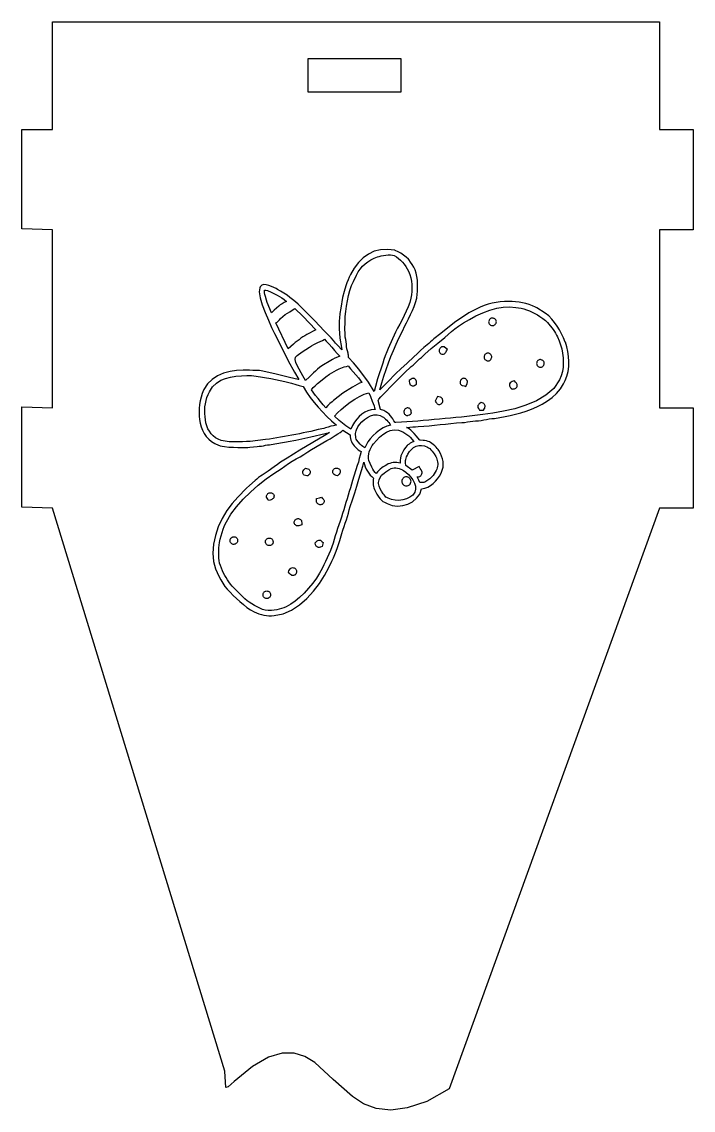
# Model space of a CAD drawing. Extents: x -1652 to 1470, y -458 to 1785.
# Drawn here: x -1506.4 to -1434.6, y -92.4 to 23.9 of the extents above; entities that cross this region are included whole.
import ezdxf

# ---------------------------------------------------------------- set-up
doc = ezdxf.new("R2010")
doc.units = 0
doc.layers.add('LAYER_1', color=7, linetype='CONTINUOUS')

msp = doc.modelspace()

# ---------------------------------------------------------------- linework, layer by layer
at = {"layer": 'LAYER_1', "color": 240}
for points in [[(-1460.7481, -90.1231), (-1463.1481, -91.4481), (-1465.2231, -92.1481), (-1466.9981, -92.3981), (-1468.5481, -92.1981), (-1469.8981, -91.6981), (-1471.0731, -90.9481), (-1473.1481, -89.0981), (-1475.1231, -87.2981), (-1476.1731, -86.6481), (-1477.3231, -86.2981), (-1478.5981, -86.2981), (-1480.0731, -86.7231), (-1481.7731, -87.7231), (-1483.7481, -89.3231), (-1484.3731, -89.8981), (-1484.6231, -89.9731), (-1484.7481, -88.2231), (-1503.1481, -28.0481), (-1506.4481, -27.9481), (-1506.4481, -17.2231), (-1503.1481, -17.3231), (-1503.1481, 1.7019), (-1506.4481, 1.8019), (-1506.4481, 12.4269), (-1503.1481, 12.4269), (-1503.1481, 23.9269), (-1438.2731, 23.9269), (-1438.2731, 12.4269), (-1434.6481, 12.4269), (-1434.6481, 1.7019), (-1438.2731, 1.7019), (-1438.2731, -17.3231), (-1434.6481, -17.3231), (-1434.6481, -28.0481), (-1438.2731, -28.0481), (-1460.7481, -90.1231)], [(-1475.8481, 19.9519), (-1475.8481, 16.4519), (-1465.8731, 16.4519), (-1465.8731, 19.9519), (-1475.8481, 19.9519)]]:
    msp.add_lwpolyline(points, close=True, dxfattribs=at)
at = {"layer": 'LAYER_1', "color": 250}
for points in [[(-1468.1471, -15.3978), (-1467.942, -14.6677), (-1467.717, -13.9407), (-1467.4763, -13.2212), (-1467.2242, -12.5132), (-1466.9755, -11.8511), (-1466.7113, -11.1914), (-1466.4295, -10.5392), (-1466.1279, -9.8993), (-1465.7118, -9.0591), (-1465.5076, -8.6524), (-1465.295, -8.2345), (-1465.0806, -7.8076), (-1464.8713, -7.3743), (-1464.6736, -6.9368), (-1464.4943, -6.4976), (-1464.34, -6.0592), (-1464.2176, -5.6238), (-1464.2132, -5.6087), (-1464.2116, -5.5929), (-1464.1785, -5.2305), (-1464.1491, -4.8527), (-1464.1295, -4.4652), (-1464.1256, -4.0741), (-1464.1434, -3.6852), (-1464.1889, -3.3045), (-1464.2681, -2.9377), (-1464.387, -2.5909), (-1464.5293, -2.298), (-1464.6967, -2.0186), (-1464.8816, -1.7497), (-1465.0766, -1.4884), (-1465.088, -1.4737), (-1465.1021, -1.4608), (-1465.3512, -1.2436), (-1465.6328, -1.0228), (-1465.9263, -0.8202), (-1466.2114, -0.6576), (-1466.5281, -0.5007), (-1466.554, -0.4959), (-1467.339, -0.394), (-1468.0732, -0.4343), (-1468.7545, -0.6064), (-1469.3806, -0.8997), (-1469.9492, -1.3035), (-1470.4582, -1.8073), (-1470.9053, -2.4006), (-1471.2882, -3.0727), (-1471.4274, -3.3661), (-1471.5576, -3.6654), (-1471.6788, -3.9697), (-1471.7908, -4.2782), (-1471.9872, -4.9042), (-1472.1458, -5.5365), (-1472.3385, -6.688), (-1472.4504, -7.2412), (-1472.4653, -7.7538), (-1472.4955, -8.0201), (-1472.5059, -8.3013), (-1472.5033, -8.5835), (-1472.494, -8.8529), (-1472.4259, -9.8928), (-1472.2737, -10.887), (-1472.229, -11.1486), (-1472.6673, -10.6753), (-1472.894, -10.4045), (-1473.1303, -10.1264), (-1473.3731, -9.8552), (-1473.6196, -9.6049), (-1474.1245, -9.0995), (-1474.612, -8.5768), (-1475.097, -8.0515), (-1475.5946, -7.5384), (-1476.6203, -6.5271), (-1476.8922, -6.2614), (-1477.1903, -6.0116), (-1477.4968, -5.7699), (-1477.7938, -5.5286), (-1478.086, -5.3048), (-1478.4211, -5.0819), (-1478.7655, -4.8725), (-1479.086, -4.6892), (-1479.2583, -4.5939), (-1479.4887, -4.4737), (-1479.7567, -4.3495), (-1480.0417, -4.2417), (-1480.3234, -4.1712), (-1480.5813, -4.1586), (-1480.7949, -4.2245), (-1480.9438, -4.3896), (-1480.9981, -4.4983), (-1481.0608, -4.9354), (-1480.9593, -5.5642), (-1480.7346, -6.3218), (-1480.4274, -7.1451), (-1480.0785, -7.9711), (-1479.7287, -8.7367), (-1479.419, -9.3788), (-1479.1901, -9.8345), (-1477.9708, -12.3123), (-1477.2985, -13.5151), (-1476.8335, -14.3103), (-1476.8288, -14.3174), (-1476.9072, -14.3002), (-1477.8091, -14.0861), (-1479.239, -13.7345), (-1480.6678, -13.4272), (-1481.0212, -13.3601), (-1481.374, -13.3334), (-1481.7282, -13.3247), (-1482.0861, -13.3116), (-1482.7679, -13.2956), (-1483.4726, -13.3386), (-1484.1784, -13.4501), (-1484.8636, -13.6396), (-1485.5066, -13.9166), (-1486.0856, -14.2907), (-1486.579, -14.7713), (-1486.9651, -15.368), (-1487.0014, -15.4409), (-1487.1531, -15.7955), (-1487.2739, -16.1759), (-1487.3654, -16.5749), (-1487.4293, -16.9851), (-1487.4671, -17.3993), (-1487.4805, -17.8101), (-1487.471, -18.2103), (-1487.4403, -18.5925), (-1487.3767, -18.9796), (-1487.2714, -19.3606), (-1487.1249, -19.7289), (-1486.9382, -20.0776), (-1486.712, -20.4001), (-1486.4469, -20.6894), (-1486.1438, -20.9389), (-1485.8035, -21.1418), (-1485.7304, -21.1783), (-1485.4763, -21.2922), (-1485.236, -21.3774), (-1485.0042, -21.4383), (-1484.7757, -21.4796), (-1484.308, -21.5213), (-1483.7912, -21.539), (-1483.3522, -21.5594), (-1482.918, -21.5786), (-1482.7012, -21.5809), (-1482.4839, -21.5746), (-1482.2654, -21.5569), (-1482.0453, -21.5252), (-1481.2899, -21.4551), (-1481.069, -21.4402), (-1480.8269, -21.42), (-1480.5877, -21.3882), (-1480.3755, -21.3381), (-1480.1791, -21.2977), (-1479.9755, -21.2812), (-1479.7679, -21.2623), (-1479.56, -21.2147), (-1479.3752, -21.1672), (-1479.175, -21.1364), (-1478.9713, -21.1086), (-1478.7762, -21.0703), (-1478.573, -21.0294), (-1478.365, -21.0015), (-1478.1559, -20.9761), (-1477.9496, -20.9429), (-1477.1581, -20.7702), (-1475.554, -20.4386), (-1473.9913, -20.0725), (-1473.5457, -19.9694), (-1473.939, -20.2031), (-1475.3208, -21.0444), (-1476.7055, -21.8707), (-1478.0665, -22.7075), (-1478.4276, -22.9236), (-1478.7753, -23.1497), (-1479.1154, -23.3871), (-1479.4538, -23.6371), (-1480.0997, -24.0957), (-1480.7396, -24.5294), (-1480.9189, -24.6336), (-1481.1244, -24.7885), (-1481.3243, -24.9554), (-1481.4869, -25.0956), (-1482.104, -25.6283), (-1482.4337, -25.9226), (-1482.7398, -26.2347), (-1483.0386, -26.554), (-1483.3462, -26.8697), (-1483.9553, -27.5387), (-1484.5175, -28.304), (-1485.0155, -29.1451), (-1485.4317, -30.0413), (-1485.7487, -30.9721), (-1485.9492, -31.9169), (-1486.0156, -32.855), (-1485.9305, -33.7659), (-1485.8429, -34.1418), (-1485.7197, -34.5343), (-1485.5651, -34.934), (-1485.3832, -35.3317), (-1485.1783, -35.7179), (-1484.9546, -36.0833), (-1484.7163, -36.4185), (-1484.4675, -36.7143), (-1484.1655, -37.0355), (-1483.8381, -37.3714), (-1483.4899, -37.7117), (-1483.1257, -38.0467), (-1482.7503, -38.3662), (-1482.3684, -38.6602), (-1481.9847, -38.9188), (-1481.604, -39.1319), (-1481.3493, -39.248), (-1481.0906, -39.3462), (-1480.8279, -39.4262), (-1480.5614, -39.4877), (-1480.2913, -39.5304), (-1480.0179, -39.5538), (-1479.7413, -39.5577), (-1479.4616, -39.5418), (-1478.5052, -39.3418), (-1477.5982, -38.9452), (-1476.748, -38.3867), (-1475.9618, -37.7014), (-1475.247, -36.9241), (-1474.6107, -36.0897), (-1474.0604, -35.2332), (-1473.6033, -34.3895), (-1473.2773, -33.7316), (-1473.1125, -33.378), (-1472.9608, -33.0145), (-1472.8202, -32.6437), (-1472.6887, -32.2677), (-1472.4452, -31.5097), (-1472.2147, -30.7593), (-1472.1015, -30.3927), (-1471.9848, -30.0238), (-1471.8603, -29.6581), (-1471.7238, -29.3013), (-1471.6056, -28.9552), (-1471.5136, -28.5944), (-1471.4283, -28.2308), (-1471.3302, -27.8765), (-1471.0908, -27.1519), (-1470.8498, -26.4282), (-1470.6181, -25.7017), (-1470.4064, -24.9686), (-1469.9854, -23.5584), (-1469.8698, -23.1452), (-1469.8041, -23.3975), (-1469.7183, -23.6438), (-1469.6135, -23.8811), (-1469.4907, -24.1067), (-1469.3507, -24.3175), (-1469.1946, -24.5107), (-1469.0233, -24.6835), (-1468.8378, -24.8328), (-1468.869, -25.0063), (-1468.885, -25.1852), (-1468.8858, -25.3666), (-1468.8717, -25.5478), (-1468.8426, -25.7257), (-1468.7989, -25.8975), (-1468.7406, -26.0604), (-1468.6679, -26.2113), (-1468.4769, -26.5474), (-1468.25, -26.8945), (-1468.1219, -27.057), (-1467.9835, -27.2039), (-1467.8344, -27.3293), (-1467.6742, -27.427), (-1467.3821, -27.5719), (-1466.8422, -27.7637), (-1466.2736, -27.8324), (-1465.7019, -27.7841), (-1465.153, -27.6247), (-1464.6525, -27.3603), (-1464.2262, -26.9971), (-1463.8999, -26.541), (-1463.6992, -25.9981), (-1463.3565, -25.928), (-1463.0344, -25.8043), (-1462.7343, -25.6339), (-1462.4577, -25.4233), (-1462.2062, -25.1794), (-1461.9812, -24.9088), (-1461.7842, -24.6183), (-1461.6168, -24.3147), (-1461.4816, -23.9891), (-1461.4036, -23.6781), (-1461.3775, -23.3777), (-1461.398, -23.0845), (-1461.4595, -22.7945), (-1461.5568, -22.5042), (-1461.6845, -22.2097), (-1461.8371, -21.9074), (-1461.908, -21.8002), (-1462.0145, -21.6723), (-1462.1468, -21.5329), (-1462.295, -21.3908), (-1462.449, -21.2549), (-1462.599, -21.1344), (-1462.735, -21.0381), (-1462.8471, -20.975), (-1463.0056, -20.9168), (-1463.1858, -20.8713), (-1463.3694, -20.8386), (-1463.5385, -20.8186), (-1463.8378, -20.7797), (-1463.8906, -20.7791), (-1463.9012, -20.7696), (-1464.246, -20.3559), (-1464.4809, -20.0903), (-1464.6668, -19.9022), (-1464.8454, -19.7326), (-1465.0394, -19.5804), (-1465.2716, -19.4445), (-1465.2931, -19.4332), (-1465.229, -19.4307), (-1464.9352, -19.4079), (-1464.6421, -19.3757), (-1464.3491, -19.3469), (-1464.0554, -19.3343), (-1463.4695, -19.3065), (-1462.8834, -19.2428), (-1462.2974, -19.1701), (-1461.7117, -19.1154), (-1461.1321, -19.063), (-1460.5519, -18.9953), (-1459.9714, -18.9349), (-1459.3911, -18.9042), (-1459.0977, -18.8829), (-1458.8009, -18.8387), (-1458.5038, -18.7892), (-1458.2095, -18.7518), (-1457.9202, -18.7301), (-1457.6147, -18.7063), (-1457.3123, -18.6718), (-1457.0322, -18.6183), (-1456.7568, -18.5616), (-1456.4688, -18.5204), (-1456.1786, -18.4873), (-1455.8968, -18.4546), (-1454.7704, -18.2635), (-1454.2107, -18.1586), (-1453.637, -18.0168), (-1453.0687, -17.8512), (-1452.5255, -17.6752), (-1451.9541, -17.4663), (-1451.3732, -17.2183), (-1450.7978, -16.9289), (-1450.2432, -16.596), (-1449.7244, -16.2172), (-1449.2566, -15.7904), (-1448.8548, -15.3132), (-1448.5341, -14.7836), (-1448.3529, -14.4181), (-1448.1617, -13.9441), (-1448.0348, -13.44), (-1447.9669, -12.9152), (-1447.9523, -12.3795), (-1447.9856, -11.8423), (-1448.0613, -11.3133), (-1448.174, -10.802), (-1448.3181, -10.3181), (-1448.321, -10.3089), (-1448.3259, -10.2982), (-1448.5242, -9.8661), (-1448.7329, -9.436), (-1448.9568, -9.0136), (-1449.201, -8.6044), (-1449.4703, -8.214), (-1449.7696, -7.8481), (-1450.1039, -7.5123), (-1450.478, -7.2121), (-1451.3613, -6.6411), (-1451.3717, -6.6344), (-1451.5297, -6.5561), (-1451.8461, -6.4155), (-1452.1851, -6.2931), (-1452.5405, -6.1894), (-1452.9063, -6.1046), (-1453.2762, -6.0389), (-1453.6439, -5.9927), (-1454.0034, -5.9663), (-1454.3484, -5.9599), (-1454.8336, -5.9747), (-1455.292, -6.0089), (-1455.7305, -6.0653), (-1456.1557, -6.1468), (-1456.5742, -6.2562), (-1456.9928, -6.3963), (-1457.4182, -6.5699), (-1457.857, -6.7799), (-1458.6478, -7.185), (-1460.1813, -8.2097), (-1461.6484, -9.3971), (-1462.3745, -9.9728), (-1462.5597, -10.1203), (-1462.7325, -10.2827), (-1462.9037, -10.4461), (-1463.0839, -10.5966), (-1463.4567, -10.8989), (-1463.8129, -11.2212), (-1464.1644, -11.5491), (-1464.5231, -11.8682), (-1465.2509, -12.5539), (-1465.9231, -13.1804), (-1466.4373, -13.6698), (-1467.3444, -14.5783), (-1468.1471, -15.3978)], [(-1468.7748, -15.581), (-1469.3826, -14.5793), (-1470.4102, -13.2039), (-1470.9901, -12.5396), (-1471.5061, -11.9572), (-1471.5027, -11.841), (-1471.5135, -11.7205), (-1471.535, -11.5974), (-1471.5637, -11.4736), (-1471.6287, -11.2316), (-1471.6807, -11.0092), (-1471.7131, -10.765), (-1471.7357, -10.5168), (-1471.7638, -10.2698), (-1471.8125, -10.0289), (-1471.8549, -9.7969), (-1471.8766, -9.5321), (-1471.8846, -9.2647), (-1471.8862, -9.0248), (-1471.8725, -8.0742), (-1471.8515, -7.5789), (-1471.8037, -7.0402), (-1471.7297, -6.4744), (-1471.63, -5.898), (-1471.5052, -5.3273), (-1471.3558, -4.7788), (-1471.1823, -4.2688), (-1470.9854, -3.8139), (-1470.6593, -3.1566), (-1470.4689, -2.8139), (-1470.2498, -2.4975), (-1470.0033, -2.2081), (-1469.7307, -1.9467), (-1469.4331, -1.714), (-1469.1117, -1.511), (-1468.7678, -1.3384), (-1468.4026, -1.197), (-1468.23, -1.1458), (-1468.0167, -1.0942), (-1467.7764, -1.0474), (-1467.5225, -1.0106), (-1467.2686, -0.9891), (-1467.0282, -0.9882), (-1466.815, -1.0131), (-1466.6425, -1.069), (-1466.3929, -1.2092), (-1466.1583, -1.374), (-1465.9394, -1.5607), (-1465.7371, -1.7665), (-1465.552, -1.9886), (-1465.3851, -2.2242), (-1465.2369, -2.4706), (-1465.1084, -2.7251), (-1464.9685, -3.0718), (-1464.8615, -3.4264), (-1464.7863, -3.7872), (-1464.7418, -4.1526), (-1464.7269, -4.5208), (-1464.7405, -4.8902), (-1464.7814, -5.2592), (-1464.8485, -5.6262), (-1464.9693, -6.0709), (-1465.1339, -6.5286), (-1465.3319, -6.9937), (-1465.5533, -7.4605), (-1465.7877, -7.9233), (-1466.0249, -8.3765), (-1466.2548, -8.8145), (-1466.4672, -9.2315), (-1467.2542, -10.9774), (-1467.4174, -11.3642), (-1467.5785, -11.7616), (-1467.728, -12.1626), (-1467.8566, -12.5607), (-1468.4037, -14.2349), (-1468.6208, -15.0357), (-1468.7748, -15.581)], [(-1478.1304, -5.964), (-1478.3753, -6.0693), (-1478.6083, -6.2024), (-1478.8085, -6.3403), (-1478.955, -6.4605), (-1479.4615, -6.8861), (-1479.7493, -7.1811), (-1480.1984, -6.0892), (-1480.2881, -5.823), (-1480.4017, -5.436), (-1480.4511, -5.2321), (-1480.4868, -5.0398), (-1480.5022, -4.873), (-1480.4909, -4.7458), (-1480.3565, -4.7601), (-1480.188, -4.8076), (-1480.0267, -4.8665), (-1479.9141, -4.9153), (-1479.1466, -5.2941), (-1478.9004, -5.4282), (-1478.6475, -5.5872), (-1478.39, -5.7671), (-1478.1304, -5.964)], [(-1477.9611, -11.0291), (-1479.2804, -8.2525), (-1479.2053, -8.2215), (-1479.1367, -8.1757), (-1479.0734, -8.1186), (-1479.0142, -8.0532), (-1478.9028, -7.9105), (-1478.7927, -7.7737), (-1478.5493, -7.5618), (-1478.289, -7.3608), (-1477.7961, -7.0622), (-1477.411, -6.8298), (-1477.2568, -6.7165), (-1476.4094, -7.5309), (-1475.0084, -8.982), (-1475.2178, -9.0943), (-1475.7682, -9.3933), (-1475.9727, -9.5042), (-1476.1949, -9.6277), (-1476.4108, -9.759), (-1476.5966, -9.8929), (-1476.7979, -10.0475), (-1477.0069, -10.1981), (-1477.2126, -10.3513), (-1477.4042, -10.514), (-1477.9611, -11.0291)], [(-1468.3392, -16.5457), (-1468.2619, -16.4173), (-1468.0381, -16.1639), (-1467.6009, -15.6909), (-1466.9159, -14.9778), (-1466.5592, -14.6382), (-1466.2156, -14.286), (-1465.8746, -13.9313), (-1465.5256, -13.5845), (-1464.8089, -12.9324), (-1464.6026, -12.7667), (-1464.4088, -12.5806), (-1464.099, -12.257), (-1463.9025, -12.0954), (-1463.7142, -11.945), (-1463.5309, -11.7866), (-1463.3494, -11.601), (-1462.6791, -11.0085), (-1461.9414, -10.4175), (-1461.2246, -9.7996), (-1460.8662, -9.4907), (-1460.5038, -9.1872), (-1460.1343, -8.8934), (-1459.7545, -8.6131), (-1459.2098, -8.2528), (-1458.5783, -7.8805), (-1457.884, -7.5168), (-1457.151, -7.1825), (-1456.4032, -6.8984), (-1455.6648, -6.6852), (-1454.9596, -6.5636), (-1454.3118, -6.5545), (-1453.6284, -6.6153), (-1453.043, -6.6974), (-1452.7595, -6.7625), (-1452.4674, -6.852), (-1452.1557, -6.9724), (-1451.8134, -7.1301), (-1451.3182, -7.4063), (-1451.0555, -7.5716), (-1450.7413, -7.7836), (-1450.4401, -8.0099), (-1450.2165, -8.2178), (-1449.6229, -8.9776), (-1449.4895, -9.164), (-1449.3699, -9.3549), (-1449.2624, -9.5501), (-1449.165, -9.7494), (-1448.9935, -10.1603), (-1448.8408, -10.5868), (-1448.7115, -11.0322), (-1448.6167, -11.5035), (-1448.5595, -11.9913), (-1448.543, -12.4863), (-1448.5702, -12.9792), (-1448.6442, -13.4608), (-1448.768, -13.9216), (-1448.9447, -14.3523), (-1449.5631, -15.2523), (-1450.406, -15.9914), (-1451.419, -16.5874), (-1452.5477, -17.0583), (-1453.7377, -17.4218), (-1454.9345, -17.696), (-1456.0836, -17.8986), (-1457.1308, -18.0477), (-1457.7083, -18.1211), (-1458.2865, -18.19), (-1458.8653, -18.2549), (-1459.4445, -18.3162), (-1460.0241, -18.3742), (-1460.604, -18.4293), (-1461.1841, -18.4819), (-1461.7643, -18.5323), (-1462.3474, -18.5845), (-1462.9305, -18.6396), (-1463.5137, -18.6952), (-1464.0971, -18.749), (-1464.6809, -18.7985), (-1465.2649, -18.8413), (-1465.8494, -18.8751), (-1466.4344, -18.8974), (-1466.5343, -18.8999), (-1466.6487, -18.7082), (-1466.7671, -18.5237), (-1466.8926, -18.3476), (-1467.0286, -18.181), (-1467.1781, -18.0251), (-1467.3446, -17.8809), (-1467.5312, -17.7497), (-1467.7412, -17.6326), (-1468.0809, -17.5211), (-1468.3392, -16.5457)], [(-1456.3099, -8.4986), (-1456.2185, -8.5335), (-1456.1306, -8.5474), (-1456.047, -8.5418), (-1455.9687, -8.518), (-1455.8966, -8.4775), (-1455.8315, -8.4217), (-1455.7744, -8.352), (-1455.7261, -8.2699), (-1455.7034, -8.2036), (-1455.6977, -8.1346), (-1455.707, -8.0654), (-1455.7297, -7.9983), (-1455.7639, -7.9354), (-1455.8079, -7.8791), (-1455.8599, -7.8317), (-1455.9181, -7.7956), (-1455.9535, -7.7773), (-1456.027, -7.7494), (-1456.1014, -7.7368), (-1456.1749, -7.739), (-1456.2456, -7.7553), (-1456.3118, -7.785), (-1456.3715, -7.8276), (-1456.4229, -7.8825), (-1456.4642, -7.9489), (-1456.4836, -7.9863), (-1456.5115, -8.0598), (-1456.524, -8.1343), (-1456.5217, -8.2078), (-1456.5052, -8.2787), (-1456.4751, -8.3451), (-1456.4322, -8.405), (-1456.3769, -8.4568), (-1456.3099, -8.4986)], [(-1472.4285, -11.8115), (-1472.698, -11.9027), (-1472.9752, -12.0356), (-1473.2239, -12.1743), (-1473.4076, -12.2828), (-1474.3479, -12.8612), (-1474.5961, -13.031), (-1474.8264, -13.2145), (-1475.0437, -13.408), (-1475.2524, -13.6081), (-1475.6631, -14.014), (-1476.096, -14.404), (-1476.3915, -13.9027), (-1476.9591, -12.8878), (-1477.1482, -12.4792), (-1477.2115, -12.1679), (-1477.1618, -11.9268), (-1477.0119, -11.7293), (-1476.4632, -11.3569), (-1475.6681, -10.8359), (-1475.4576, -10.694), (-1475.2348, -10.5682), (-1475.0066, -10.4521), (-1474.7799, -10.339), (-1474.3068, -10.1185), (-1474.1221, -10.0217), (-1474.0739, -9.993), (-1473.8824, -10.1998), (-1473.5902, -10.5281), (-1473.3034, -10.8618), (-1473.0143, -11.1933), (-1472.715, -11.5151), (-1472.4285, -11.8115)], [(-1461.0749, -10.9791), (-1461.2808, -10.8254), (-1461.347, -10.8025), (-1461.4159, -10.7965), (-1461.4852, -10.8056), (-1461.5526, -10.8281), (-1461.6157, -10.8622), (-1461.6722, -10.9061), (-1461.7199, -10.9581), (-1461.7563, -11.0164), (-1461.7742, -11.0529), (-1461.798, -11.1168), (-1461.8101, -11.1859), (-1461.8106, -11.2572), (-1461.7993, -11.3278), (-1461.7764, -11.3949), (-1461.7419, -11.4555), (-1461.6956, -11.5068), (-1461.6377, -11.5459), (-1461.5287, -11.5866), (-1461.4299, -11.5983), (-1461.3408, -11.5843), (-1461.2606, -11.5478), (-1461.1888, -11.4923), (-1461.1247, -11.4211), (-1461.0678, -11.3374), (-1461.0173, -11.2446), (-1460.9409, -11.0896), (-1461.0749, -10.9791)], [(-1456.7677, -12.2727), (-1456.694, -12.3005), (-1456.6194, -12.3129), (-1456.5459, -12.3107), (-1456.4751, -12.2943), (-1456.409, -12.2645), (-1456.3494, -12.2217), (-1456.2979, -12.1667), (-1456.2566, -12.0999), (-1456.2383, -12.0635), (-1456.2103, -11.9898), (-1456.1977, -11.9153), (-1456.1999, -11.8417), (-1456.2162, -11.7709), (-1456.2461, -11.7047), (-1456.2888, -11.6449), (-1456.3438, -11.5935), (-1456.4105, -11.5523), (-1456.4475, -11.5335), (-1456.5209, -11.5058), (-1456.5954, -11.4934), (-1456.6689, -11.4957), (-1456.7398, -11.5122), (-1456.8062, -11.5422), (-1456.8662, -11.5852), (-1456.9179, -11.6404), (-1456.9595, -11.7074), (-1456.9773, -11.7432), (-1457.0053, -11.8166), (-1457.0179, -11.891), (-1457.0157, -11.9646), (-1456.9993, -12.0354), (-1456.9693, -12.1016), (-1456.9264, -12.1613), (-1456.8712, -12.2128), (-1456.8042, -12.2541), (-1456.7677, -12.2727)], [(-1451.1498, -12.9602), (-1451.0807, -12.9851), (-1451.0078, -12.9949), (-1450.9337, -12.9907), (-1450.8612, -12.9732), (-1450.7928, -12.9433), (-1450.7314, -12.9019), (-1450.6794, -12.8497), (-1450.6397, -12.7877), (-1450.6207, -12.7507), (-1450.5928, -12.6773), (-1450.5803, -12.603), (-1450.5826, -12.5295), (-1450.599, -12.4587), (-1450.6291, -12.3925), (-1450.672, -12.3325), (-1450.7273, -12.2807), (-1450.7942, -12.2389), (-1450.8307, -12.2205), (-1450.904, -12.1927), (-1450.9783, -12.1802), (-1451.0517, -12.1825), (-1451.1224, -12.1988), (-1451.1885, -12.2286), (-1451.2482, -12.2714), (-1451.2996, -12.3264), (-1451.341, -12.3931), (-1451.3594, -12.4305), (-1451.388, -12.5093), (-1451.3976, -12.5878), (-1451.39, -12.6644), (-1451.3667, -12.7374), (-1451.3293, -12.8051), (-1451.2796, -12.8659), (-1451.2192, -12.9182), (-1451.1498, -12.9602)], [(-1476.3665, -15.0634), (-1475.9947, -15.6541), (-1475.6031, -16.2169), (-1475.1911, -16.7548), (-1474.7582, -17.2707), (-1474.3038, -17.7677), (-1473.8275, -18.2488), (-1473.3286, -18.717), (-1472.8067, -19.1752), (-1473.1024, -19.2408), (-1473.397, -19.3088), (-1473.6888, -19.3845), (-1473.9756, -19.4734), (-1474.1655, -19.5279), (-1474.3588, -19.5685), (-1474.5533, -19.6047), (-1474.7471, -19.6459), (-1475.5494, -19.8465), (-1475.9508, -19.925), (-1476.3515, -20.0087), (-1476.7518, -20.095), (-1477.1523, -20.1809), (-1477.5533, -20.2638), (-1477.9553, -20.3409), (-1478.3587, -20.4093), (-1478.7641, -20.4663), (-1479.1681, -20.5273), (-1479.5702, -20.6005), (-1479.9724, -20.6732), (-1480.3768, -20.7332), (-1482.0376, -20.9138), (-1482.4038, -20.9368), (-1482.83, -20.9583), (-1483.2948, -20.972), (-1483.7767, -20.9713), (-1484.2541, -20.9498), (-1484.7058, -20.9009), (-1485.11, -20.8182), (-1485.4455, -20.6952), (-1485.7315, -20.5274), (-1485.9843, -20.3264), (-1486.2039, -20.0957), (-1486.3907, -19.8391), (-1486.5447, -19.5604), (-1486.6662, -19.2633), (-1486.7553, -18.9515), (-1486.8123, -18.6288), (-1486.8475, -18.2928), (-1486.8687, -17.9467), (-1486.8726, -17.5949), (-1486.8558, -17.242), (-1486.8152, -16.8924), (-1486.7474, -16.5505), (-1486.6492, -16.221), (-1486.5173, -15.9082), (-1486.3737, -15.6158), (-1486.0401, -15.0896), (-1485.6355, -14.6872), (-1485.1718, -14.3904), (-1484.6609, -14.1814), (-1484.1147, -14.042), (-1483.545, -13.9544), (-1482.9638, -13.9005), (-1482.3829, -13.8624), (-1482.1495, -13.8624), (-1481.8909, -13.8831), (-1481.6325, -13.9142), (-1481.3995, -13.9454), (-1479.8021, -14.2036), (-1478.3088, -14.5205), (-1477.5971, -14.7046), (-1477.1337, -14.8378), (-1476.7723, -14.948), (-1476.3665, -15.0634)], [(-1475.4525, -15.396), (-1475.3912, -15.294), (-1475.2829, -15.1668), (-1475.0812, -14.9726), (-1474.8151, -14.7352), (-1474.514, -14.4786), (-1473.9231, -14.0033), (-1473.542, -13.7379), (-1473.2835, -13.5954), (-1473.0322, -13.4417), (-1472.7775, -13.2949), (-1472.5089, -13.1732), (-1471.9571, -12.9551), (-1471.7305, -12.9048), (-1471.5431, -12.8417), (-1471.2799, -13.167), (-1471.0031, -13.4841), (-1470.7217, -13.7975), (-1470.4446, -14.1112), (-1470.0879, -14.6209), (-1470.3176, -14.7129), (-1471.0764, -15.1178), (-1472.1054, -15.7758), (-1473.1038, -16.5548), (-1473.2684, -16.6883), (-1473.4907, -16.8746), (-1473.7281, -17.0914), (-1473.9379, -17.3161), (-1474.2254, -17.0085), (-1474.5029, -16.671), (-1474.7692, -16.3288), (-1475.0234, -16.0072), (-1475.4525, -15.396)], [(-1464.7756, -14.9484), (-1464.7121, -14.9734), (-1464.6521, -14.9845), (-1464.5951, -14.9834), (-1464.5403, -14.9719), (-1464.4354, -14.9245), (-1464.3329, -14.8564), (-1464.2391, -14.7888), (-1464.242, -14.6726), (-1464.2477, -14.5315), (-1464.2701, -14.4071), (-1464.2947, -14.3512), (-1464.3319, -14.2998), (-1464.3847, -14.2528), (-1464.4559, -14.2103), (-1464.5219, -14.186), (-1464.5848, -14.1787), (-1464.6451, -14.1856), (-1464.7029, -14.204), (-1464.8127, -14.2645), (-1464.9166, -14.3385), (-1465.0118, -14.4063), (-1465.0087, -14.5225), (-1464.9984, -14.6589), (-1464.966, -14.7728), (-1464.9368, -14.8224), (-1464.8967, -14.8679), (-1464.8435, -14.9098), (-1464.7756, -14.9484)], [(-1459.3621, -14.9442), (-1459.1494, -14.9971), (-1458.9816, -15.0355), (-1458.8327, -14.7345), (-1458.804, -14.6557), (-1458.7943, -14.5774), (-1458.802, -14.501), (-1458.8254, -14.4282), (-1458.8628, -14.3607), (-1458.9124, -14.3), (-1458.9728, -14.2477), (-1459.042, -14.2056), (-1459.1086, -14.1829), (-1459.1777, -14.177), (-1459.2471, -14.1863), (-1459.3145, -14.2089), (-1459.3776, -14.2431), (-1459.434, -14.2871), (-1459.4815, -14.3392), (-1459.5178, -14.3975), (-1459.5348, -14.433), (-1459.5632, -14.5064), (-1459.5761, -14.5809), (-1459.574, -14.6544), (-1459.5577, -14.7252), (-1459.5277, -14.7914), (-1459.4847, -14.8512), (-1459.4293, -14.9028), (-1459.3621, -14.9442)], [(-1454.075, -15.2867), (-1454.0084, -15.31), (-1453.9328, -15.3203), (-1453.8526, -15.3179), (-1453.7718, -15.3034), (-1453.6946, -15.2771), (-1453.6252, -15.2396), (-1453.5678, -15.1912), (-1453.5265, -15.1324), (-1453.4894, -15.041), (-1453.4729, -14.9607), (-1453.4745, -14.8891), (-1453.4915, -14.8237), (-1453.5613, -14.7012), (-1453.6613, -14.5731), (-1453.7505, -14.4596), (-1453.8895, -14.4964), (-1454.013, -14.5301), (-1454.1183, -14.5733), (-1454.2077, -14.6431), (-1454.2834, -14.7566), (-1454.3058, -14.8252), (-1454.3099, -14.9004), (-1454.298, -14.9785), (-1454.2722, -15.0559), (-1454.2348, -15.129), (-1454.188, -15.1943), (-1454.134, -15.248), (-1454.075, -15.2867)], [(-1471.2487, -19.6114), (-1471.7846, -19.2434), (-1472.5042, -18.6877), (-1473.0091, -18.2359), (-1472.6802, -17.8785), (-1472.2813, -17.4983), (-1471.8292, -17.1132), (-1471.3405, -16.7412), (-1470.8318, -16.4002), (-1470.3197, -16.1082), (-1469.821, -15.883), (-1469.3523, -15.7427), (-1469.1703, -16.1282), (-1468.9632, -16.614), (-1468.8659, -16.864), (-1468.7814, -17.1025), (-1468.7159, -17.3174), (-1468.6757, -17.4963), (-1469.0816, -17.5555), (-1469.4485, -17.6614), (-1469.7808, -17.8128), (-1470.0831, -18.0084), (-1470.36, -18.2468), (-1470.6159, -18.5268), (-1470.8555, -18.847), (-1471.0832, -19.2061), (-1471.2487, -19.6114)], [(-1461.9438, -16.9414), (-1461.8774, -16.9645), (-1461.8083, -16.9706), (-1461.7388, -16.9614), (-1461.6713, -16.9388), (-1461.608, -16.9046), (-1461.5513, -16.8606), (-1461.5036, -16.8087), (-1461.4672, -16.7505), (-1461.4362, -16.6689), (-1461.4222, -16.5864), (-1461.4247, -16.5051), (-1461.4429, -16.4269), (-1461.4762, -16.3537), (-1461.524, -16.2875), (-1461.5856, -16.2303), (-1461.6603, -16.184), (-1461.841, -16.1492), (-1462.0048, -16.1161), (-1462.1519, -16.4119), (-1462.2458, -16.6033), (-1462.1696, -16.7092), (-1462.121, -16.777), (-1462.0714, -16.8402), (-1462.0144, -16.8959), (-1461.9438, -16.9414)], [(-1465.3823, -18.1042), (-1465.3054, -18.1349), (-1465.2359, -18.1483), (-1465.1724, -18.1467), (-1465.113, -18.1324), (-1465.0003, -18.0745), (-1464.8846, -17.9928), (-1464.7782, -17.9169), (-1464.7957, -17.7876), (-1464.8158, -17.663), (-1464.8512, -17.5534), (-1464.8792, -17.5047), (-1464.9164, -17.4602), (-1464.9646, -17.4202), (-1465.0257, -17.3847), (-1465.0993, -17.3564), (-1465.1738, -17.3436), (-1465.2474, -17.3457), (-1465.3182, -17.362), (-1465.3844, -17.3919), (-1465.4442, -17.4347), (-1465.4956, -17.4898), (-1465.5369, -17.5564), (-1465.5669, -17.6321), (-1465.5835, -17.7103), (-1465.5861, -17.7888), (-1465.5747, -17.8651), (-1465.5489, -17.9371), (-1465.5084, -18.0025), (-1465.453, -18.0589), (-1465.3823, -18.1042)], [(-1457.4884, -17.5899), (-1457.058, -17.5762), (-1456.9625, -17.3883), (-1456.9441, -17.351), (-1456.9161, -17.2776), (-1456.9036, -17.2033), (-1456.9058, -17.1299), (-1456.9222, -17.0593), (-1456.9522, -16.9931), (-1456.9951, -16.9333), (-1457.0503, -16.8817), (-1457.1172, -16.84), (-1457.308, -16.7459), (-1457.4153, -16.8229), (-1457.4941, -16.88), (-1457.5575, -16.9326), (-1457.6123, -16.9963), (-1457.6654, -17.0867), (-1457.6889, -17.1497), (-1457.6968, -17.207), (-1457.6917, -17.2596), (-1457.6759, -17.3087), (-1457.6224, -17.4006), (-1457.5563, -17.4913), (-1457.4884, -17.5899)], [(-1469.7605, -21.592), (-1469.8714, -21.5382), (-1469.9936, -21.4539), (-1470.121, -21.3476), (-1470.2473, -21.2279), (-1470.4716, -20.9827), (-1470.6165, -20.7872), (-1470.6748, -20.6662), (-1470.7169, -20.5303), (-1470.7431, -20.3843), (-1470.7534, -20.233), (-1470.7483, -20.081), (-1470.7278, -19.933), (-1470.6923, -19.7939), (-1470.6419, -19.6684), (-1470.4976, -19.3763), (-1470.3287, -19.1054), (-1470.0937, -18.8324), (-1469.8075, -18.5754), (-1469.4852, -18.352), (-1469.1417, -18.1802), (-1468.7921, -18.0779), (-1468.4512, -18.0629), (-1468.1342, -18.153), (-1467.8786, -18.2783), (-1467.7793, -18.3383), (-1467.6679, -18.4234), (-1467.5494, -18.5287), (-1467.429, -18.6493), (-1467.3118, -18.7802), (-1467.2029, -18.9165), (-1467.1074, -19.0532), (-1467.0304, -19.1854), (-1467.4236, -19.2969), (-1467.8147, -19.4766), (-1468.1948, -19.7124), (-1468.5551, -19.9923), (-1468.8868, -20.3042), (-1469.1811, -20.6358), (-1469.429, -20.9751), (-1469.6219, -21.3101), (-1469.7307, -21.5287), (-1469.7605, -21.592)], [(-1470.1398, -22.0156), (-1470.2575, -22.3886), (-1470.356, -22.7637), (-1470.4547, -23.137), (-1470.5731, -23.5046), (-1471.0827, -25.0938), (-1471.1922, -25.4884), (-1471.3064, -25.8817), (-1471.4239, -26.2741), (-1471.5435, -26.6659), (-1471.6638, -27.0575), (-1471.7835, -27.4494), (-1471.9013, -27.8417), (-1472.016, -28.235), (-1472.136, -28.6351), (-1472.2649, -29.0324), (-1472.3995, -29.4278), (-1472.5365, -29.8225), (-1472.6725, -30.2174), (-1472.8043, -30.6136), (-1472.9286, -31.0122), (-1473.0421, -31.4142), (-1473.1567, -31.8048), (-1473.2914, -32.197), (-1473.4426, -32.5891), (-1473.6067, -32.9793), (-1473.7803, -33.3661), (-1473.9597, -33.7477), (-1474.1414, -34.1223), (-1474.3218, -34.4883), (-1474.5968, -34.9887), (-1474.9411, -35.5232), (-1475.3409, -36.0717), (-1475.7823, -36.6141), (-1476.2514, -37.1302), (-1476.7341, -37.5999), (-1477.2166, -38.0031), (-1477.685, -38.3197), (-1477.9427, -38.4636), (-1478.1913, -38.5887), (-1478.4355, -38.696), (-1478.6802, -38.7866), (-1478.93, -38.8615), (-1479.1898, -38.9216), (-1479.4641, -38.9682), (-1479.7579, -39.0021), (-1480.0897, -39.0062), (-1480.4064, -38.9611), (-1480.7106, -38.8751), (-1481.0045, -38.7561), (-1481.571, -38.4519), (-1482.1245, -38.1132), (-1482.3578, -37.9452), (-1482.6093, -37.7276), (-1482.8531, -37.498), (-1483.0633, -37.2939), (-1483.9467, -36.3867), (-1484.132, -36.1641), (-1484.3028, -35.9398), (-1484.4606, -35.7125), (-1484.6069, -35.4805), (-1484.7433, -35.2425), (-1484.8712, -34.997), (-1484.9922, -34.7425), (-1485.1078, -34.4776), (-1485.212, -34.1963), (-1485.2869, -33.9258), (-1485.3369, -33.6618), (-1485.3662, -33.3999), (-1485.3805, -32.8656), (-1485.3648, -32.289), (-1485.3417, -32.025), (-1485.2902, -31.7119), (-1485.2157, -31.367), (-1485.1237, -31.0075), (-1485.0195, -30.6508), (-1484.9085, -30.314), (-1484.7961, -30.0145), (-1484.6877, -29.7696), (-1484.5608, -29.5134), (-1484.0914, -28.7124), (-1483.487, -27.9045), (-1482.7778, -27.1063), (-1481.9939, -26.3342), (-1481.1656, -25.6046), (-1480.3231, -24.9339), (-1479.4966, -24.3388), (-1478.7162, -23.8355), (-1478.3176, -23.5729), (-1477.9233, -23.2917), (-1477.5249, -23.0202), (-1477.1141, -22.7869), (-1476.6893, -22.5593), (-1476.275, -22.3076), (-1475.8653, -22.0474), (-1475.4539, -21.7944), (-1473.8279, -20.8324), (-1473.4844, -20.6299), (-1472.9382, -20.3005), (-1472.6583, -20.124), (-1472.4106, -19.9588), (-1472.2229, -19.8191), (-1472.1228, -19.7194), (-1471.3301, -20.2297), (-1471.3221, -20.4195), (-1471.2982, -20.6024), (-1471.258, -20.7745), (-1471.201, -20.9319), (-1471.1154, -21.1004), (-1471.0118, -21.2598), (-1470.8923, -21.4101), (-1470.7594, -21.5509), (-1470.6153, -21.6821), (-1470.4625, -21.8034), (-1470.3032, -21.9146), (-1470.1398, -22.0156)], [(-1465.9762, -23.2313), (-1466.1589, -23.1938), (-1466.3451, -23.1737), (-1466.5327, -23.171), (-1466.7198, -23.1857), (-1466.9043, -23.2177), (-1467.0841, -23.2672), (-1467.2574, -23.3339), (-1467.422, -23.418), (-1467.6059, -23.5221), (-1467.7882, -23.6306), (-1467.9612, -23.7523), (-1468.1172, -23.8959), (-1468.4127, -24.1647), (-1468.5547, -24.3496), (-1468.6747, -24.2268), (-1468.7957, -24.0669), (-1468.9139, -23.8814), (-1469.0252, -23.6818), (-1469.2109, -23.2862), (-1469.3207, -22.9717), (-1469.3586, -22.7432), (-1469.3635, -22.5042), (-1469.338, -22.2603), (-1469.2847, -22.0172), (-1469.206, -21.7805), (-1469.1045, -21.5559), (-1468.9828, -21.3492), (-1468.8434, -21.1659), (-1468.5253, -20.8125), (-1468.1888, -20.4767), (-1467.8321, -20.1778), (-1467.4535, -19.935), (-1467.0511, -19.7675), (-1466.6233, -19.6946), (-1466.1681, -19.7355), (-1465.6839, -19.9095), (-1465.4878, -20.0219), (-1465.2768, -20.1664), (-1465.0742, -20.3232), (-1464.903, -20.4726), (-1464.53, -20.9346), (-1464.7843, -21.0522), (-1464.9174, -21.1235), (-1465.0383, -21.2005), (-1465.1488, -21.284), (-1465.2503, -21.3747), (-1465.433, -21.5806), (-1465.5993, -21.8243), (-1465.7172, -22.0319), (-1465.8197, -22.2509), (-1465.9011, -22.4782), (-1465.9557, -22.7106), (-1465.9781, -22.9346), (-1465.9762, -23.2313)], [(-1464.1637, -24.7051), (-1464.0249, -24.6984), (-1463.8968, -24.6673), (-1463.8385, -24.6377), (-1463.7847, -24.5962), (-1463.7361, -24.5409), (-1463.6935, -24.4698), (-1463.6543, -24.3701), (-1463.6381, -24.2786), (-1463.6419, -24.1937), (-1463.6626, -24.1139), (-1463.7424, -23.9638), (-1463.8533, -23.8159), (-1463.9687, -23.599), (-1464.7119, -23.993), (-1465.3677, -23.4929), (-1465.4024, -23.2023), (-1465.4027, -22.9585), (-1465.3833, -22.8375), (-1465.3474, -22.7082), (-1465.2923, -22.5639), (-1465.2154, -22.3979), (-1465.1613, -22.2886), (-1464.9901, -22.0051), (-1464.7821, -21.7674), (-1464.5427, -21.5794), (-1464.2775, -21.4451), (-1463.9921, -21.3682), (-1463.6921, -21.3526), (-1463.383, -21.4023), (-1463.0704, -21.5211), (-1462.955, -21.593), (-1462.8292, -21.6959), (-1462.6987, -21.8219), (-1462.5692, -21.963), (-1462.3364, -22.2578), (-1462.1766, -22.5159), (-1462.1113, -22.6615), (-1462.0578, -22.81), (-1462.0167, -22.961), (-1461.9887, -23.114), (-1461.9743, -23.2687), (-1461.9744, -23.4246), (-1461.9894, -23.5813), (-1462.0201, -23.7384), (-1462.0681, -23.8832), (-1462.1427, -24.0438), (-1462.238, -24.2128), (-1462.3487, -24.3827), (-1462.469, -24.546), (-1462.5932, -24.6953), (-1462.7159, -24.823), (-1462.8314, -24.9217), (-1463.1312, -25.1432), (-1463.3398, -25.2643), (-1463.441, -25.2963), (-1463.5565, -25.3142), (-1463.6989, -25.3216), (-1463.8804, -25.3221), (-1463.9924, -25.0723), (-1464.1637, -24.7051)], [(-1475.616, -24.1098), (-1475.6019, -24.1766), (-1475.601, -24.2377), (-1475.6117, -24.2939), (-1475.6322, -24.3461), (-1475.6965, -24.4418), (-1475.7808, -24.5316), (-1475.8639, -24.6133), (-1475.9771, -24.5902), (-1476.1155, -24.5613), (-1476.2344, -24.5184), (-1476.2853, -24.4849), (-1476.3298, -24.4396), (-1476.3674, -24.3798), (-1476.3976, -24.3027), (-1476.4105, -24.2335), (-1476.4072, -24.17), (-1476.3903, -24.1116), (-1476.3624, -24.0575), (-1476.2842, -23.9592), (-1476.1938, -23.8691), (-1476.1119, -23.7872), (-1475.9981, -23.8099), (-1475.865, -23.8425), (-1475.758, -23.8933), (-1475.7138, -23.9303), (-1475.6755, -23.9774), (-1475.643, -24.0366), (-1475.616, -24.1098)], [(-1472.4034, -24.0382), (-1472.3859, -24.1191), (-1472.3843, -24.1898), (-1472.3966, -24.2522), (-1472.4207, -24.3085), (-1472.4966, -24.41), (-1472.5963, -24.5103), (-1472.6889, -24.6025), (-1472.8139, -24.5638), (-1472.933, -24.5229), (-1473.0351, -24.4697), (-1473.0785, -24.4341), (-1473.1164, -24.3902), (-1473.1482, -24.3362), (-1473.1734, -24.2704), (-1473.1887, -24.1929), (-1473.1887, -24.1171), (-1473.1743, -24.0448), (-1473.1463, -23.9777), (-1473.1058, -23.9173), (-1473.0536, -23.8655), (-1472.9906, -23.8239), (-1472.9178, -23.7941), (-1472.8383, -23.7773), (-1472.7585, -23.7742), (-1472.6808, -23.7847), (-1472.6074, -23.8087), (-1472.5407, -23.8462), (-1472.4829, -23.8969), (-1472.4364, -23.961), (-1472.4034, -24.0382)], [(-1467.28, -26.9981), (-1467.4261, -26.9254), (-1467.5075, -26.867), (-1467.603, -26.7705), (-1467.706, -26.6468), (-1467.8103, -26.5067), (-1467.9971, -26.2212), (-1468.112, -26.001), (-1468.2327, -25.6911), (-1468.2979, -25.4363), (-1468.3017, -25.3109), (-1468.2818, -25.1768), (-1468.2351, -25.0266), (-1468.1583, -24.8529), (-1468.0324, -24.5977), (-1467.967, -24.5221), (-1467.8506, -24.4208), (-1467.6986, -24.3037), (-1467.5267, -24.1807), (-1467.1855, -23.9564), (-1466.9517, -23.8268), (-1466.7963, -23.7808), (-1466.6262, -23.7596), (-1466.4471, -23.7609), (-1466.2646, -23.7826), (-1466.0842, -23.8226), (-1465.9116, -23.8787), (-1465.7522, -23.9486), (-1465.6117, -24.0303), (-1465.3681, -24.215), (-1465.1114, -24.4525), (-1464.8617, -24.7312), (-1464.6392, -25.0394), (-1464.464, -25.3657), (-1464.3561, -25.6983), (-1464.3358, -26.0258), (-1464.4231, -26.3364), (-1464.6434, -26.6506), (-1464.9441, -26.8938), (-1465.3044, -27.0683), (-1465.7038, -27.1766), (-1466.1216, -27.2213), (-1466.5374, -27.2048), (-1466.9303, -27.1296), (-1467.28, -26.9981)], [(-1465.5132, -25.6318), (-1465.4167, -25.6681), (-1465.3218, -25.682), (-1465.23, -25.6752), (-1465.143, -25.6491), (-1465.0623, -25.6056), (-1464.9896, -25.5461), (-1464.9266, -25.4724), (-1464.8747, -25.3861), (-1464.8366, -25.2826), (-1464.8246, -25.183), (-1464.8361, -25.0883), (-1464.8686, -24.9998), (-1464.9195, -24.9186), (-1464.9862, -24.8457), (-1465.0663, -24.7823), (-1465.1572, -24.7295), (-1465.2461, -24.6986), (-1465.3354, -24.6917), (-1465.423, -24.7058), (-1465.5068, -24.7382), (-1465.5845, -24.7859), (-1465.6539, -24.8463), (-1465.713, -24.9163), (-1465.7596, -24.9933), (-1465.7957, -25.0899), (-1465.8094, -25.1849), (-1465.8025, -25.2768), (-1465.7764, -25.3638), (-1465.7329, -25.4445), (-1465.6734, -25.5171), (-1465.5996, -25.5801), (-1465.5132, -25.6318)], [(-1480.1471, -27.0974), (-1480.2643, -26.8689), (-1480.2757, -26.7997), (-1480.27, -26.7308), (-1480.2494, -26.664), (-1480.2161, -26.6013), (-1480.1721, -26.5448), (-1480.1196, -26.4965), (-1480.0606, -26.4583), (-1479.9974, -26.4322), (-1479.9579, -26.4202), (-1479.8909, -26.4075), (-1479.8207, -26.4071), (-1479.7503, -26.4185), (-1479.6825, -26.4413), (-1479.6201, -26.475), (-1479.566, -26.5191), (-1479.5232, -26.5732), (-1479.4944, -26.6368), (-1479.4725, -26.7511), (-1479.4775, -26.8504), (-1479.5061, -26.936), (-1479.5553, -27.0089), (-1479.6219, -27.0704), (-1479.7027, -27.1216), (-1479.7945, -27.1637), (-1479.8942, -27.1979), (-1480.0603, -27.248), (-1480.1471, -27.0974)], [(-1474.1237, -27.235), (-1474.1119, -27.3042), (-1474.1175, -27.3733), (-1474.1381, -27.4402), (-1474.1716, -27.503), (-1474.2158, -27.5597), (-1474.2685, -27.6082), (-1474.3277, -27.6465), (-1474.391, -27.6728), (-1474.4766, -27.6897), (-1474.5602, -27.6897), (-1474.64, -27.6737), (-1474.7141, -27.6427), (-1474.7806, -27.5976), (-1474.8379, -27.5395), (-1474.884, -27.4693), (-1474.9171, -27.388), (-1474.9215, -27.204), (-1474.9272, -27.0371), (-1474.6108, -26.9411), (-1474.4068, -26.8806), (-1474.3143, -26.9726), (-1474.2554, -27.032), (-1474.2016, -27.0918), (-1474.1566, -27.1576), (-1474.1237, -27.235)], [(-1476.5229, -29.4473), (-1476.5057, -29.6657), (-1476.4962, -29.8377), (-1476.8181, -29.9345), (-1476.9004, -29.9496), (-1476.9793, -29.946), (-1477.0533, -29.9257), (-1477.1211, -29.8905), (-1477.1814, -29.8424), (-1477.2329, -29.7832), (-1477.2742, -29.7149), (-1477.3039, -29.6394), (-1477.3156, -29.5702), (-1477.3101, -29.5011), (-1477.2895, -29.4343), (-1477.256, -29.3716), (-1477.2117, -29.315), (-1477.1586, -29.2665), (-1477.0991, -29.2282), (-1477.0352, -29.2019), (-1476.9984, -29.1918), (-1476.9214, -29.1761), (-1476.8459, -29.1759), (-1476.7737, -29.1902), (-1476.7066, -29.2182), (-1476.6462, -29.2588), (-1476.5943, -29.3111), (-1476.5526, -29.3743), (-1476.5229, -29.4473)], [(-1483.3869, -31.3818), (-1483.3678, -31.478), (-1483.3688, -31.5672), (-1483.3884, -31.6488), (-1483.4249, -31.722), (-1483.4768, -31.7864), (-1483.5426, -31.8412), (-1483.6207, -31.8859), (-1483.7096, -31.9197), (-1483.7789, -31.931), (-1483.8479, -31.9252), (-1483.9147, -31.9045), (-1483.9773, -31.8711), (-1484.0337, -31.8269), (-1484.082, -31.7742), (-1484.1201, -31.715), (-1484.1462, -31.6515), (-1484.1576, -31.6137), (-1484.1728, -31.5364), (-1484.1727, -31.4608), (-1484.1583, -31.3886), (-1484.1304, -31.3215), (-1484.0901, -31.2612), (-1484.0381, -31.2094), (-1483.9753, -31.1678), (-1483.9028, -31.1382), (-1483.8637, -31.126), (-1483.7865, -31.1106), (-1483.7109, -31.1106), (-1483.6386, -31.1251), (-1483.5715, -31.1531), (-1483.511, -31.1937), (-1483.459, -31.2459), (-1483.417, -31.309), (-1483.3869, -31.3818)], [(-1479.5896, -31.56), (-1479.5744, -31.6374), (-1479.5745, -31.713), (-1479.5889, -31.7851), (-1479.6168, -31.8521), (-1479.6572, -31.9123), (-1479.7092, -31.9639), (-1479.772, -32.0053), (-1479.8446, -32.0348), (-1479.8841, -32.0471), (-1479.9614, -32.0625), (-1480.0371, -32.0625), (-1480.1093, -32.0481), (-1480.1764, -32.0202), (-1480.2367, -31.9796), (-1480.2885, -31.9275), (-1480.33, -31.8647), (-1480.3597, -31.7922), (-1480.3717, -31.7524), (-1480.3867, -31.6754), (-1480.3865, -31.6), (-1480.372, -31.5278), (-1480.344, -31.4607), (-1480.3035, -31.4003), (-1480.2513, -31.3485), (-1480.1883, -31.3068), (-1480.1155, -31.2771), (-1480.0768, -31.2652), (-1479.9997, -31.2498), (-1479.9242, -31.2497), (-1479.852, -31.2641), (-1479.7849, -31.292), (-1479.7246, -31.3326), (-1479.6728, -31.3849), (-1479.6313, -31.4479), (-1479.6017, -31.5209), (-1479.5896, -31.56)], [(-1474.2263, -31.7357), (-1474.3125, -32.1587), (-1474.5131, -32.2208), (-1474.5528, -32.2327), (-1474.6298, -32.248), (-1474.7052, -32.248), (-1474.7773, -32.2336), (-1474.8442, -32.2057), (-1474.9045, -32.1651), (-1474.9562, -32.1128), (-1474.9979, -32.0497), (-1475.0276, -31.9767), (-1475.0885, -31.7725), (-1474.9953, -31.6802), (-1474.9258, -31.612), (-1474.8632, -31.5582), (-1474.7912, -31.5149), (-1474.6933, -31.478), (-1474.6273, -31.4653), (-1474.5695, -31.4669), (-1474.5184, -31.4806), (-1474.4726, -31.5041), (-1474.3907, -31.5718), (-1474.3121, -31.6521), (-1474.2263, -31.7357)], [(-1477.0664, -34.7175), (-1477.0546, -34.7872), (-1477.0571, -34.8634), (-1477.0728, -34.9421), (-1477.1005, -35.0193), (-1477.1391, -35.0909), (-1477.1876, -35.1529), (-1477.2448, -35.2013), (-1477.3097, -35.232), (-1477.4063, -35.2536), (-1477.4883, -35.2566), (-1477.5587, -35.2432), (-1477.6204, -35.2156), (-1477.7296, -35.1264), (-1477.8393, -35.0066), (-1477.9364, -34.8996), (-1477.8763, -34.768), (-1477.8228, -34.6524), (-1477.7628, -34.5559), (-1477.6792, -34.4793), (-1477.5545, -34.4235), (-1477.4831, -34.4129), (-1477.4083, -34.4214), (-1477.3332, -34.4462), (-1477.2611, -34.4845), (-1477.1952, -34.5335), (-1477.1386, -34.5906), (-1477.0946, -34.6528), (-1477.0664, -34.7175)], [(-1479.8483, -37.2137), (-1479.8352, -37.286), (-1479.8375, -37.3595), (-1479.854, -37.4319), (-1479.8834, -37.5006), (-1479.9243, -37.5631), (-1479.9756, -37.617), (-1480.0359, -37.6597), (-1480.1039, -37.6888), (-1480.1426, -37.7007), (-1480.2196, -37.7159), (-1480.295, -37.7158), (-1480.3671, -37.7013), (-1480.4343, -37.6733), (-1480.4947, -37.6327), (-1480.5466, -37.5804), (-1480.5885, -37.5173), (-1480.6185, -37.4442), (-1480.6306, -37.4056), (-1480.6458, -37.3285), (-1480.6457, -37.2531), (-1480.6313, -37.1811), (-1480.6034, -37.1141), (-1480.563, -37.0539), (-1480.511, -37.0022), (-1480.4482, -36.9606), (-1480.3755, -36.9309), (-1480.3358, -36.9194), (-1480.2531, -36.9041), (-1480.1739, -36.9075), (-1480.0995, -36.9277), (-1480.0314, -36.9628), (-1479.9709, -37.0108), (-1479.9193, -37.0699), (-1479.8779, -37.1382), (-1479.8483, -37.2137)]]:
    msp.add_lwpolyline(points, close=True, dxfattribs=at)

doc.saveas('drawing.dxf')
